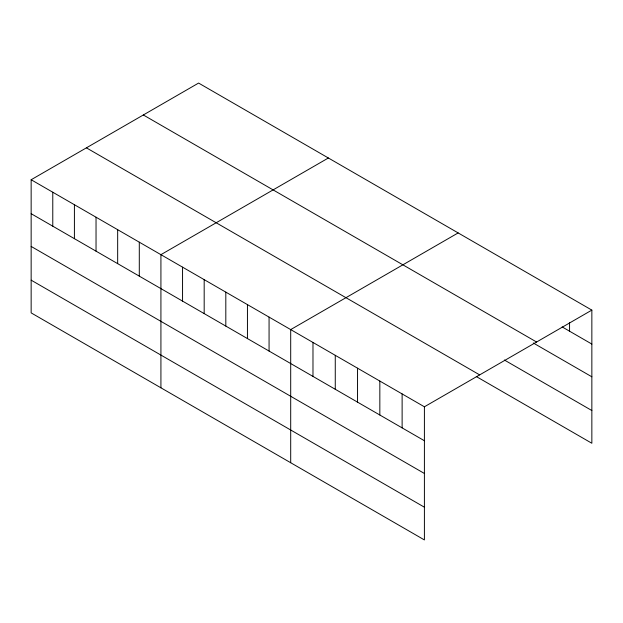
<?xml version="1.0" encoding="UTF-8"?>
<svg xmlns="http://www.w3.org/2000/svg" width="623" height="623" viewBox="0 0 623 623"><rect width="100%" height="100%" fill="white"/><g stroke="black" fill="none" stroke-linecap="round" stroke-linejoin="round"><path stroke-width="0.93" d="M31.15 179.743L424.403 406.788L424.403 539.931L31.15 312.886L31.15 179.743L198.597 83.069L591.85 310.114L591.85 443.257L476.299 376.541M328.368 157.993L160.921 254.667L160.921 387.81M458.146 232.916L290.7 329.59L290.7 462.733M424.403 406.788L591.85 310.114M562.141 326.911L591.85 344.067M143.337 114.975L536.59 342.019M533.249 342.969L591.85 376.798M504.365 360.016L591.85 410.526M86.41 147.846L479.663 374.882M31.15 213.697L424.403 440.741M31.15 246.428L424.403 473.472M31.15 280.155L424.403 507.2M569.562 322.473L569.562 331.202M402.123 393.923L402.123 427.876M379.835 381.058L379.835 415.011M357.547 368.193L357.547 402.147M335.267 355.328L335.267 389.282M312.98 342.463L312.98 376.417M269.066 317.107L269.066 351.061M247.44 304.616L247.44 338.569M225.814 292.132L225.814 326.086M204.18 279.641L204.18 313.595M182.555 267.158L182.555 301.111M139.295 242.183L139.295 276.137M117.669 229.692L117.669 263.646M96.035 217.209L96.035 251.162M74.41 204.718L74.41 238.671M52.776 192.234L52.776 226.188"/></g></svg>
